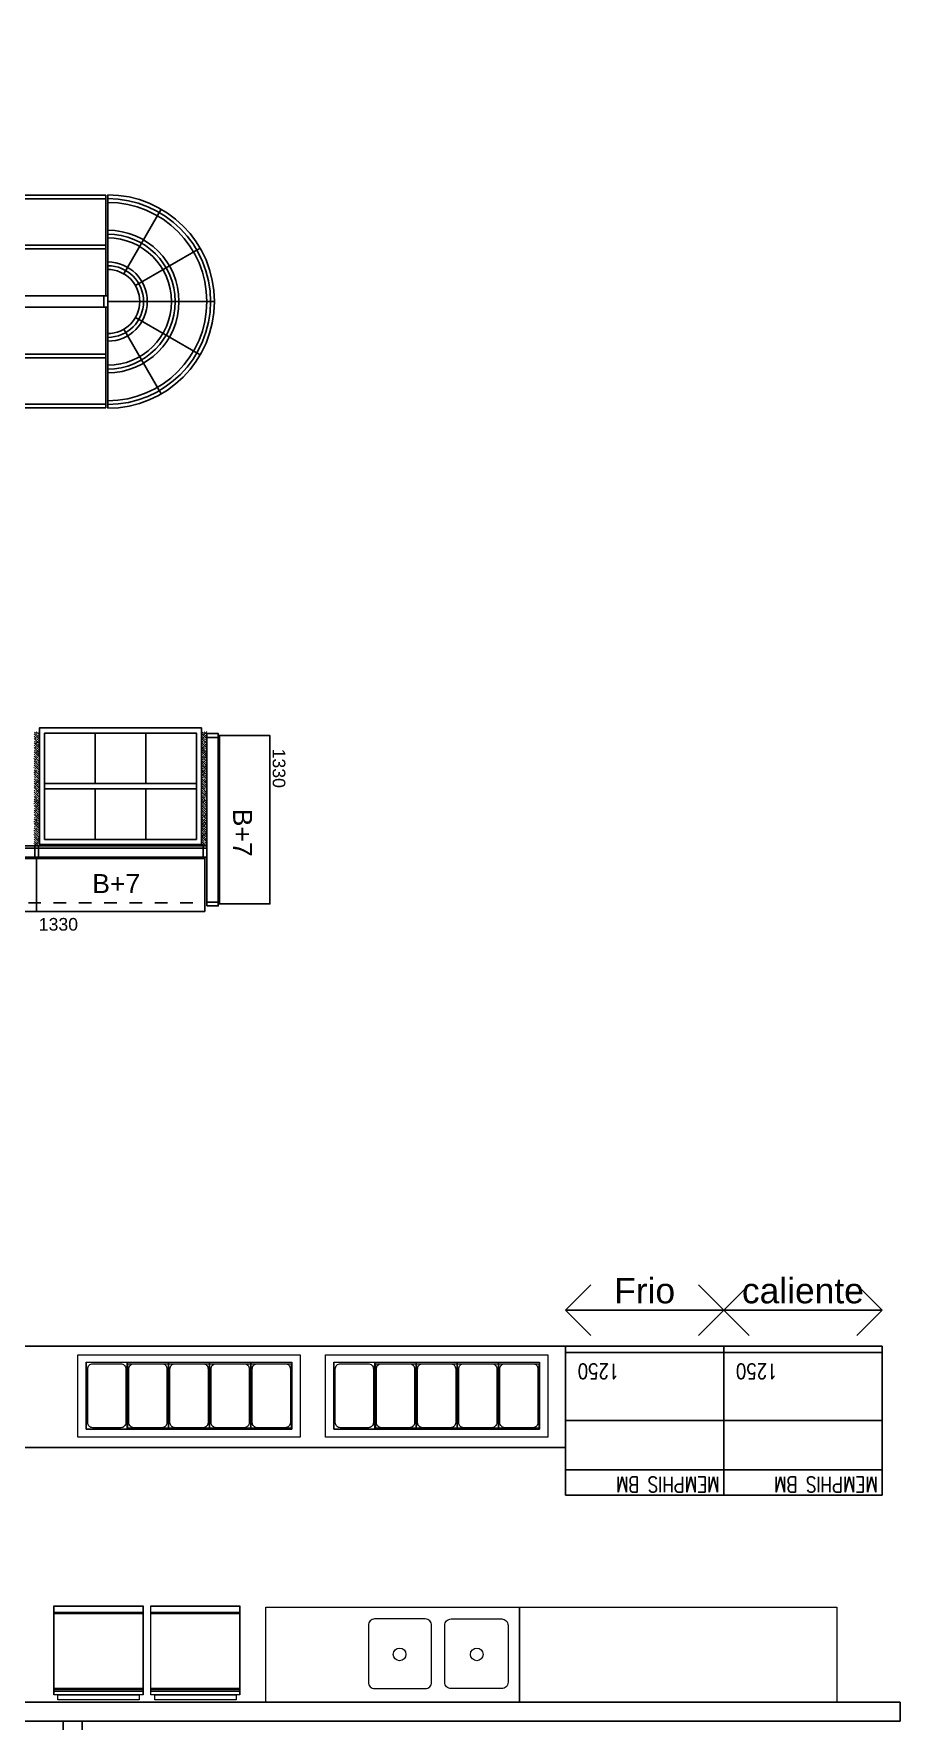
# Model space of a CAD drawing. Extents: x 306 to 2240, y 18 to 779.
# Drawn here: x 680.09 to 686.94, y 347.29 to 360.61 of the extents above; entities that cross this region are included whole.
import ezdxf
from ezdxf.enums import TextEntityAlignment as Align

# ---------------------------------------------------------------- set-up
doc = ezdxf.new("R2010")
doc.units = 0
doc.header["$MEASUREMENT"] = 0
doc.header["$PDMODE"] = 3
doc.linetypes.add('HIDDEN', pattern=[9.525, 6.35, -3.175])
doc.linetypes.add('HIDDEN2', pattern=[0.1875, 0.125, -0.0625])
for name, color, linetype in [('0 Arneg Cabinet', 1, 'Continuous'), ('0mur', 2, 'Continuous'), ('Alimentacion Electricsa Equipos TCSA', 3, 'HIDDEN'), ('COTAS', 2, 'Continuous'), ('EQUIPAMIENTO', 1, 'Continuous'), ('EQUIPAMIENTO SUPER', 1, 'Continuous'), ('EQUIPAMIENTOS', 1, 'Continuous'), ('EQUIPAMIENTOS APOYO', 1, 'Continuous'), ('LA FORTEZZA', 1, 'Continuous'), ('MAMPOSTERIA', 6, 'Continuous'), ('Piso', 1, 'Continuous')]:
    doc.layers.add(name, color=color, linetype=linetype)
doc.styles.add('arial', font='arial.ttf')
doc.styles.add('ROMAND', font='romans.shx')
doc.dimstyles.new('Cota 200', dxfattribs={"dimtxt": 0.4, "dimasz": 0.4, "dimexe": 1.25, "dimexo": 0.625, "dimgap": 0.05, "dimtad": 1, "dimzin": 1, "dimtxsty": 'arial', "dimblk": 'OPEN90', "dimcen": 0, "dimse1": 1, "dimse2": 1, "dimclrd": 1, "dimclrt": 2, "dimadec": 0, "dimazin": 0, "dimtfac": 1, "dimtix": 1, "dimtmove": 0, "dimatfit": 3, "dimldrblk": 'OPEN90', "dimfxl": 1, "dimarcsym": 0})
doc.dimstyles.new('COTA-1-100', dxfattribs={"dimtxt": 0.4, "dimasz": 0.4, "dimexe": 0.01, "dimexo": 0.05, "dimgap": 0.02, "dimtad": 1, "dimzin": 1, "dimtxsty": 'arial', "dimblk": 'OPEN90', "dimcen": 0.1, "dimdle": 1, "dimclrd": 1, "dimclre": 1, "dimclrt": 2, "dimadec": 0, "dimazin": 0, "dimtfac": 1, "dimtix": 1, "dimtmove": 1, "dimatfit": 2, "dimfxl": 0.05, "dimfxlon": 1, "dimtolj": 1, "dimtzin": 1, "dimarcsym": 0})

# ---------------------------------------------------------------- blocks, each defined once
blk = doc.blocks.new('_Open90')
at = {"color": 0, "linetype": 'ByBlock', "lineweight": -2}
for p, q in [((-0.5, 0.5), (0, 0)), ((0, 0), (-1, 0)), ((0, 0), (-0.5, -0.5))]:
    blk.add_line(p, q, dxfattribs=at)
blk = doc.blocks.new('*D115')
at = {"layer": 'COTAS', "color": 1, "lineweight": -2, "transparency": 16777216}
for p, q in [((687.569, 360.612), (687.509, 360.612)), ((687.519, 353.512), (687.519, 360.212)), ((687.569, 353.112), (687.509, 353.112))]:
    blk.add_line(p, q, dxfattribs=at)
at = {"layer": 'Defpoints', "color": 0, "transparency": 16777216}
for p in [(687.519, 360.612), (688.224, 360.612), (688.224, 353.112)]:
    blk.add_point(p, dxfattribs=at)
at = {"layer": 'COTAS', "color": 1, "lineweight": -2, "transparency": 16777216, "xscale": 0.4, "yscale": 0.4, "zscale": 0.4}
for p, rotation in [((687.519, 360.612), 90), ((687.519, 353.112), 270)]:
    blk.add_blockref('_Open90', p, dxfattribs=dict(at, rotation=rotation))
at = {"layer": 'COTAS', "color": 2, "lineweight": 0, "transparency": 16777216, "insert": (687.292, 356.862), "char_height": 0.4, "attachment_point": 5, "rotation": 90, "style": 'arial'}
blk.add_mtext('\\A1;Carnes Autoservicio', dxfattribs=at)
blk = doc.blocks.new('*U86')
at = {"linetype": 'ByBlock'}
for p, q in [((0.07, 1.345), (0, 1.345)), ((0.07, -0.015), (0.07, 1.345)), ((0, 1.315), (0.07, 1.315)), ((0.07, 1.33), (0.5, 1.33)), ((0.08, 0), (0.08, 1.33)), ((0.08, 1.33), (0.08, 0)), ((0.5, 0), (0.5, 1.33)), ((0.07, 0.015), (0, 0.015)), ((0.07, 0), (0.5, 0)), ((0, -0.015), (0.07, -0.015))]:
    blk.add_line(p, q, dxfattribs=at)
blk.add_line((0, 1.345), (0, -0.015))
blk = doc.blocks.new('MODULO VERDULERIA')
at = {"layer": 'EQUIPAMIENTO SUPER'}
for p, q in [((-0.84, -1.265), (-0.84, -0.015)), ((-0.045, -0.015), (-0.84, -0.015)), ((-0.81, -1.265), (-0.81, -0.015)), ((-0.045, -0.015), (-0.445, -0.015)), ((-0.445, -0.015), (-0.445, -1.265)), ((-0.415, -0.015), (-0.415, -1.265)), ((-0.045, -1.25), (-0.045, -0.03)), ((0.84, -0.015), (0.045, -0.015)), ((0.045, -0.015), (0.445, -0.015)), ((0.045, -1.25), (0.045, -0.03)), ((0.415, -0.015), (0.415, -1.265)), ((0.445, -0.015), (0.445, -1.265)), ((0.81, -1.265), (0.81, -0.015)), ((0.84, -1.265), (0.84, -0.015)), ((-0.045, -1.265), (-0.84, -1.265)), ((0.84, -1.265), (0.045, -1.265))]:
    blk.add_line(p, q, dxfattribs=at)
for points in [[(-0.045, -0.03), (0.045, -0.03), (0.045, 0), (-0.045, 0)], [(-0.045, -1.28), (0.045, -1.28), (0.045, -1.25), (-0.045, -1.25)]]:
    blk.add_lwpolyline(points, close=True, dxfattribs=at)
blk = doc.blocks.new('CABECERA VERDULERIA')
for p, q in [((2814.611, 1989.847), (2816.297, 1989.847)), ((2815.235, 1989.72), (2814.724, 1989.425)), ((2815.454, 1989.847), (2815.454, 1989.004)), ((2815.673, 1989.72), (2816.184, 1989.425)), ((2815.327, 1989.628), (2815.032, 1989.117)), ((2815.58, 1989.628), (2815.875, 1989.117))]:
    blk.add_line(p, q)
for radius in [0.843, 0.813, 0.783, 0.563, 0.563, 0.533, 0.503, 0.313, 0.283, 0.253]:
    blk.add_arc((2815.454, 1989.847), radius, 180, 0)
blk = doc.blocks.new('*U94')
at = {"linetype": 'ByBlock'}
for p, q in [((0.07, 1.345), (-0.02, 1.345)), ((0.07, -0.015), (0.07, 1.345)), ((-0.02, 1.315), (0.07, 1.315)), ((0.07, 1.33), (0.5, 1.33)), ((0.08, 0), (0.08, 1.33)), ((0.08, 1.33), (0.08, 0)), ((0.5, 0), (0.5, 1.33)), ((0.07, 0.015), (-0.02, 0.015)), ((0.07, 0), (0.5, 0)), ((-0.02, -0.015), (0.07, -0.015))]:
    blk.add_line(p, q, dxfattribs=at)
blk.add_line((-0.02, 1.345), (-0.02, -0.015))
blk = doc.blocks.new('GRANELERO')
at = {"color": 0}
for points in [[(-0.4, 0.05), (-0.4, -1.23), (0.52, -1.23), (0.52, 0.05)], [(-0.36, 0.01), (-0.36, -1.19), (0.48, -1.19), (0.48, 0.01)], [(-0.36, -0.39), (0.04, -0.39), (0.04, 0.01), (-0.36, 0.01)], [(0.04, 0.01), (0.04, -1.19), (0.08, -1.19), (0.08, 0.01)], [(0.08, -0.39), (0.48, -0.39), (0.48, 0.01), (0.08, 0.01)], [(-0.36, -1.19), (0.04, -1.19), (0.04, -0.79), (-0.36, -0.79)], [(0.08, -1.19), (0.48, -1.19), (0.48, -0.79), (0.08, -0.79)]]:
    blk.add_lwpolyline(points, close=True, dxfattribs=at)
blk = doc.blocks.new('*U93')
at = {"color": 0}
for points in [[(-0.49, 0.015), (-0.4, 0.015), (-0.4, -1.345), (-0.49, -1.345)], [(-0.49, 0.015), (-0.4, 0.015), (-0.4, -0.015), (-0.49, -0.015)], [(-0.4, -1.33), (0.009, -1.33), (0.009, 0), (-0.4, 0)], [(-0.4, -1.33), (-0.391, -1.33), (-0.391, 0), (-0.4, 0)], [(-0.49, -1.315), (-0.4, -1.315), (-0.4, -1.345), (-0.49, -1.345)]]:
    blk.add_lwpolyline(points, close=True, dxfattribs=at)
blk = doc.blocks.new('VV19')
at = {"color": 253, "lineweight": 0}
for p, q in [((-0.694, 0.027), (-0.694, -0.673)), ((-0.682, 0.027), (-0.682, -0.673)), ((-0.094, 0.027), (-0.094, -0.673)), ((-0.082, 0.027), (-0.082, -0.673)), ((-0.069, 0.027), (-0.069, -0.673))]:
    blk.add_line(p, q, dxfattribs=at)
for points in [[(-0.747, 0.03), (-0.042, 0.03), (-0.042, -0.675), (-0.747, -0.675)], [(-0.744, 0.027), (-0.044, 0.027), (-0.044, -0.673), (-0.744, -0.673)], [(-0.042, -0.001), (-0.003, -0.001), (-0.003, -0.644), (-0.042, -0.644)]]:
    blk.add_lwpolyline(points, close=True, dxfattribs=at)
for points in [[(-0.682, 0.027), (-0.694, 0.027), (-0.682, -0.673), (-0.694, -0.673)], [(-0.069, 0.027), (-0.082, 0.027), (-0.069, -0.673), (-0.082, -0.673)]]:
    blk.add_solid(points, dxfattribs=at)
blk = doc.blocks.new('MemphisBM')
at = {"layer": '0 Arneg Cabinet'}
for p, q in [((4159.805, 1443.631), (4161.055, 1443.631)), ((4159.805, 1443.631), (4159.805, 1442.453)), ((4161.055, 1443.631), (4161.055, 1442.453)), ((4159.805, 1443.431), (4161.055, 1443.431)), ((4159.805, 1443.042), (4161.055, 1443.042)), ((4161.055, 1442.503), (4159.805, 1442.503)), ((4161.055, 1442.453), (4159.805, 1442.453))]:
    blk.add_line(p, q, dxfattribs=at)
at = {"layer": '0 Arneg Cabinet', "style": 'ROMAND', "width": 0.8}
for s, p in [('MEMPHIS BM', (4159.838, 1443.606)), ('1250', (4160.63, 1442.712))]:
    blk.add_text(s, height=0.12, dxfattribs=at).set_placement(p, align=Align.TOP_LEFT)
blk = doc.blocks.new('*D485')
at = {"color": 1, "linetype": 'Continuous', "lineweight": -2, "transparency": 16777216}
blk.add_line((684.695, 350.533), (685.145, 350.533), dxfattribs=at)
at = {"layer": 'Defpoints', "color": 0, "transparency": 16777216}
for p in [(685.545, 350.533), (684.295, 350.248), (685.545, 350.248)]:
    blk.add_point(p, dxfattribs=at)
at = {"color": 1, "lineweight": -2, "transparency": 16777216, "xscale": 0.4, "yscale": 0.4, "zscale": 0.4, "rotation": 180}
blk.add_blockref('_Open90', (684.295, 350.533), dxfattribs=at)
at = {"color": 1, "lineweight": -2, "transparency": 16777216, "xscale": 0.4, "yscale": 0.4, "zscale": 0.4}
blk.add_blockref('_Open90', (685.545, 350.533), dxfattribs=at)
at = {"color": 2, "transparency": 16777216, "insert": (684.92, 350.685), "char_height": 0.2, "attachment_point": 5, "style": 'arial'}
blk.add_mtext('Frio', dxfattribs=at)
blk = doc.blocks.new('*D486')
at = {"color": 1, "linetype": 'Continuous', "lineweight": -2, "transparency": 16777216}
blk.add_line((685.945, 350.533), (686.395, 350.533), dxfattribs=at)
at = {"layer": 'Defpoints', "color": 0, "transparency": 16777216}
for p in [(686.795, 350.533), (685.545, 349.659), (686.795, 349.659)]:
    blk.add_point(p, dxfattribs=at)
at = {"color": 1, "lineweight": -2, "transparency": 16777216, "xscale": 0.4, "yscale": 0.4, "zscale": 0.4, "rotation": 180}
blk.add_blockref('_Open90', (685.545, 350.533), dxfattribs=at)
at = {"color": 1, "lineweight": -2, "transparency": 16777216, "xscale": 0.4, "yscale": 0.4, "zscale": 0.4}
blk.add_blockref('_Open90', (686.795, 350.533), dxfattribs=at)
at = {"color": 2, "transparency": 16777216, "insert": (686.17, 350.685), "char_height": 0.2, "attachment_point": 5, "style": 'arial'}
blk.add_mtext('caliente', dxfattribs=at)

msp = doc.modelspace()

# ---------------------------------------------------------------- hatches: boundary and pattern name
at = {"layer": 'LA FORTEZZA'}
h = msp.add_hatch(dxfattribs=at)
h.set_pattern_fill('JIS_STN_2.5', color=256, scale=0.01, angle=-90)
h.set_pattern_definition([(315, (153.231283, 383.22498), (0.0176776695, 0.0176776695), []), (315, (153.231283, 383.20733), (0.0176776695, 0.0176776695), [0.012, -0.005])])
h.paths.add_polyline_path([(680.136, 354.2), (680.136, 355.1), (680.096, 355.1), (680.096, 354.2)])
h = msp.add_hatch(dxfattribs=at)
h.set_pattern_fill('JIS_STN_2.5', color=256, scale=0.01, angle=-90)
h.set_pattern_definition([(315, (154.556283, 383.22498), (0.0176776695, 0.0176776695), []), (315, (154.556283, 383.20733), (0.0176776695, 0.0176776695), [0.012, -0.005])])
h.paths.add_polyline_path([(681.461, 354.2), (681.461, 355.1), (681.421, 355.1), (681.421, 354.2)])

# ---------------------------------------------------------------- linework, layer by layer
at = {"layer": '0mur', "color": 253, "lineweight": 0}
msp.add_line((684.295, 349.113), (684.295, 349.448), dxfattribs=at)
msp.add_line((684.295, 349.113), (684.295, 349.448), dxfattribs=at)
at = {"layer": 'Alimentacion Electricsa Equipos TCSA', "color": 1, "lineweight": 0}
for points in [[(680.838, 350.11), (682.128, 350.11), (682.128, 349.6), (680.838, 349.6)], [(680.838, 350.11), (682.128, 350.11), (682.128, 349.6), (680.838, 349.6)], [(682.795, 350.11), (684.085, 350.11), (684.085, 349.6), (682.795, 349.6)], [(682.795, 350.11), (684.085, 350.11), (684.085, 349.6), (682.795, 349.6)]]:
    msp.add_lwpolyline(points, close=True, dxfattribs=at)
at = {"layer": 'EQUIPAMIENTO', "color": 3, "lineweight": 0}
for p, q in [((680.508, 350.122), (680.508, 349.592)), ((680.508, 350.122), (680.508, 349.592)), ((680.508, 350.122), (680.508, 349.592)), ((680.508, 350.122), (680.508, 349.592)), ((680.508, 350.122), (680.508, 349.592)), ((680.508, 350.122), (680.508, 349.592)), ((682.464, 350.122), (682.464, 349.592)), ((682.464, 350.122), (682.464, 349.592)), ((682.464, 350.122), (682.464, 349.592)), ((682.464, 350.122), (682.464, 349.592)), ((682.464, 350.122), (682.464, 349.592)), ((682.464, 350.122), (682.464, 349.592)), ((680.508, 349.592), (680.833, 349.592)), ((680.508, 349.592), (680.833, 349.592)), ((680.833, 349.592), (681.158, 349.592)), ((680.833, 349.592), (681.158, 349.592)), ((681.158, 349.592), (681.483, 349.592)), ((681.158, 349.592), (681.483, 349.592)), ((681.483, 349.592), (681.808, 349.592)), ((681.483, 349.592), (681.808, 349.592)), ((681.808, 349.592), (682.133, 349.592)), ((681.808, 349.592), (682.133, 349.592)), ((682.464, 349.592), (682.789, 349.592)), ((682.464, 349.592), (682.789, 349.592)), ((682.789, 349.592), (683.114, 349.592)), ((682.789, 349.592), (683.114, 349.592)), ((683.114, 349.592), (683.439, 349.592)), ((683.114, 349.592), (683.439, 349.592)), ((683.439, 349.592), (683.764, 349.592)), ((683.439, 349.592), (683.764, 349.592)), ((683.764, 349.592), (684.089, 349.592)), ((683.764, 349.592), (684.089, 349.592))]:
    msp.add_line(p, q, dxfattribs=at)
at = {"layer": 'EQUIPAMIENTO', "color": 1, "lineweight": 0}
for p, q in [((680.833, 350.122), (680.833, 349.592)), ((680.833, 350.122), (680.833, 349.592)), ((680.833, 350.122), (680.833, 349.592)), ((680.833, 350.122), (680.833, 349.592)), ((681.158, 350.122), (681.158, 349.592)), ((681.158, 350.122), (681.158, 349.592)), ((681.483, 350.122), (681.483, 349.592)), ((681.483, 350.122), (681.483, 349.592)), ((681.808, 350.122), (681.808, 349.592)), ((681.808, 350.122), (681.808, 349.592)), ((682.789, 350.122), (682.789, 349.592)), ((682.789, 350.122), (682.789, 349.592)), ((682.789, 350.122), (682.789, 349.592)), ((682.789, 350.122), (682.789, 349.592)), ((683.114, 350.122), (683.114, 349.592)), ((683.114, 350.122), (683.114, 349.592)), ((683.439, 350.122), (683.439, 349.592)), ((683.439, 350.122), (683.439, 349.592)), ((683.764, 350.122), (683.764, 349.592)), ((683.764, 350.122), (683.764, 349.592))]:
    msp.add_line(p, q, dxfattribs=at)
at = {"layer": 'EQUIPAMIENTO', "color": 2, "lineweight": 0}
for p, q in [((682.128, 350.11), (682.128, 349.6)), ((682.128, 350.11), (682.128, 349.6)), ((684.085, 350.11), (684.085, 349.6)), ((684.085, 350.11), (684.085, 349.6))]:
    msp.add_line(p, q, dxfattribs=at)
for points in [[(680.442, 350.18), (682.198, 350.18), (682.198, 349.53), (680.442, 349.53)], [(680.442, 350.18), (682.198, 350.18), (682.198, 349.53), (680.442, 349.53)], [(682.398, 350.18), (684.155, 350.18), (684.155, 349.53), (682.398, 349.53)], [(682.398, 350.18), (684.155, 350.18), (684.155, 349.53), (682.398, 349.53)]]:
    msp.add_lwpolyline(points, close=True, dxfattribs=at)
at = {"layer": 'EQUIPAMIENTO', "color": 1, "lineweight": 0}
for points in [[(680.508, 350.122), (680.833, 350.122), (680.833, 349.592), (680.508, 349.592)], [(680.508, 350.122), (680.833, 350.122), (680.833, 349.592), (680.508, 349.592)], [(680.833, 350.122), (681.158, 350.122), (681.158, 349.592), (680.833, 349.592)], [(680.833, 350.122), (681.158, 350.122), (681.158, 349.592), (680.833, 349.592)], [(681.158, 350.122), (681.483, 350.122), (681.483, 349.592), (681.158, 349.592)], [(681.158, 350.122), (681.483, 350.122), (681.483, 349.592), (681.158, 349.592)], [(681.483, 350.122), (681.808, 350.122), (681.808, 349.592), (681.483, 349.592)], [(681.483, 350.122), (681.808, 350.122), (681.808, 349.592), (681.483, 349.592)], [(681.808, 350.122), (682.133, 350.122), (682.133, 349.592), (681.808, 349.592)], [(681.808, 350.122), (682.133, 350.122), (682.133, 349.592), (681.808, 349.592)], [(682.464, 350.122), (682.789, 350.122), (682.789, 349.592), (682.464, 349.592)], [(682.464, 350.122), (682.789, 350.122), (682.789, 349.592), (682.464, 349.592)], [(682.789, 350.122), (683.114, 350.122), (683.114, 349.592), (682.789, 349.592)], [(682.789, 350.122), (683.114, 350.122), (683.114, 349.592), (682.789, 349.592)], [(683.114, 350.122), (683.439, 350.122), (683.439, 349.592), (683.114, 349.592)], [(683.114, 350.122), (683.439, 350.122), (683.439, 349.592), (683.114, 349.592)], [(683.439, 350.122), (683.764, 350.122), (683.764, 349.592), (683.439, 349.592)], [(683.439, 350.122), (683.764, 350.122), (683.764, 349.592), (683.439, 349.592)], [(683.764, 350.122), (684.089, 350.122), (684.089, 349.592), (683.764, 349.592)], [(683.764, 350.122), (684.089, 350.122), (684.089, 349.592), (683.764, 349.592)]]:
    msp.add_lwpolyline(points, close=True, dxfattribs=at)
for points in [[(680.56, 350.11), (680.781, 350.11, -0.414214), (680.821, 350.07), (680.821, 349.644, -0.414214), (680.781, 349.604), (680.56, 349.604, -0.414214), (680.52, 349.644), (680.52, 350.07, -0.414214)], [(680.56, 350.11), (680.781, 350.11, -0.414214), (680.821, 350.07), (680.821, 349.644, -0.414214), (680.781, 349.604), (680.56, 349.604, -0.414214), (680.52, 349.644), (680.52, 350.07, -0.414214)], [(680.885, 350.11), (681.106, 350.11, -0.414214), (681.146, 350.07), (681.146, 349.644, -0.414214), (681.106, 349.604), (680.885, 349.604, -0.414214), (680.845, 349.644), (680.845, 350.07, -0.414214)], [(680.885, 350.11), (681.106, 350.11, -0.414214), (681.146, 350.07), (681.146, 349.644, -0.414214), (681.106, 349.604), (680.885, 349.604, -0.414214), (680.845, 349.644), (680.845, 350.07, -0.414214)], [(681.21, 350.11), (681.431, 350.11, -0.414214), (681.471, 350.07), (681.471, 349.644, -0.414214), (681.431, 349.604), (681.21, 349.604, -0.414214), (681.17, 349.644), (681.17, 350.07, -0.414214)], [(681.21, 350.11), (681.431, 350.11, -0.414214), (681.471, 350.07), (681.471, 349.644, -0.414214), (681.431, 349.604), (681.21, 349.604, -0.414214), (681.17, 349.644), (681.17, 350.07, -0.414214)], [(681.535, 350.11), (681.756, 350.11, -0.414214), (681.796, 350.07), (681.796, 349.644, -0.414214), (681.756, 349.604), (681.535, 349.604, -0.414214), (681.495, 349.644), (681.495, 350.07, -0.414214)], [(681.535, 350.11), (681.756, 350.11, -0.414214), (681.796, 350.07), (681.796, 349.644, -0.414214), (681.756, 349.604), (681.535, 349.604, -0.414214), (681.495, 349.644), (681.495, 350.07, -0.414214)], [(681.86, 350.11), (682.081, 350.11, -0.414214), (682.121, 350.07), (682.121, 349.644, -0.414214), (682.081, 349.604), (681.86, 349.604, -0.414214), (681.82, 349.644), (681.82, 350.07, -0.414214)], [(681.86, 350.11), (682.081, 350.11, -0.414214), (682.121, 350.07), (682.121, 349.644, -0.414214), (682.081, 349.604), (681.86, 349.604, -0.414214), (681.82, 349.644), (681.82, 350.07, -0.414214)], [(682.516, 350.11), (682.737, 350.11, -0.414214), (682.777, 350.07), (682.777, 349.644, -0.414214), (682.737, 349.604), (682.516, 349.604, -0.414214), (682.476, 349.644), (682.476, 350.07, -0.414214)], [(682.516, 350.11), (682.737, 350.11, -0.414214), (682.777, 350.07), (682.777, 349.644, -0.414214), (682.737, 349.604), (682.516, 349.604, -0.414214), (682.476, 349.644), (682.476, 350.07, -0.414214)], [(682.841, 350.11), (683.062, 350.11, -0.414214), (683.102, 350.07), (683.102, 349.644, -0.414214), (683.062, 349.604), (682.841, 349.604, -0.414214), (682.801, 349.644), (682.801, 350.07, -0.414214)], [(682.841, 350.11), (683.062, 350.11, -0.414214), (683.102, 350.07), (683.102, 349.644, -0.414214), (683.062, 349.604), (682.841, 349.604, -0.414214), (682.801, 349.644), (682.801, 350.07, -0.414214)], [(683.166, 350.11), (683.387, 350.11, -0.414214), (683.427, 350.07), (683.427, 349.644, -0.414214), (683.387, 349.604), (683.166, 349.604, -0.414214), (683.126, 349.644), (683.126, 350.07, -0.414214)], [(683.166, 350.11), (683.387, 350.11, -0.414214), (683.427, 350.07), (683.427, 349.644, -0.414214), (683.387, 349.604), (683.166, 349.604, -0.414214), (683.126, 349.644), (683.126, 350.07, -0.414214)], [(683.491, 350.11), (683.712, 350.11, -0.414214), (683.752, 350.07), (683.752, 349.644, -0.414214), (683.712, 349.604), (683.491, 349.604, -0.414214), (683.451, 349.644), (683.451, 350.07, -0.414214)], [(683.491, 350.11), (683.712, 350.11, -0.414214), (683.752, 350.07), (683.752, 349.644, -0.414214), (683.712, 349.604), (683.491, 349.604, -0.414214), (683.451, 349.644), (683.451, 350.07, -0.414214)], [(683.816, 350.11), (684.037, 350.11, -0.414214), (684.077, 350.07), (684.077, 349.644, -0.414214), (684.037, 349.604), (683.816, 349.604, -0.414214), (683.776, 349.644), (683.776, 350.07, -0.414214)], [(683.816, 350.11), (684.037, 350.11, -0.414214), (684.077, 350.07), (684.077, 349.644, -0.414214), (684.037, 349.604), (683.816, 349.604, -0.414214), (683.776, 349.644), (683.776, 350.07, -0.414214)]]:
    msp.add_lwpolyline(points, format="xyb", close=True, dxfattribs=at)
at = {"layer": 'EQUIPAMIENTO SUPER', "color": 8, "lineweight": 0, "elevation": 0}
msp.add_lwpolyline([(681.926, 347.437), (681.926, 348.187), (683.932, 348.187), (683.932, 347.437)], close=True, dxfattribs=at)
msp.add_lwpolyline([(681.926, 347.437), (681.926, 348.187), (683.932, 348.187), (683.932, 347.437)], close=True, dxfattribs=at)
msp.add_lwpolyline([(681.926, 347.437), (681.926, 348.187), (683.932, 348.187), (683.932, 347.437)], close=True, dxfattribs=at)
for points in [[(682.787, 347.544), (683.187, 347.544, 0.414214), (683.237, 347.594), (683.237, 348.044, 0.414214), (683.187, 348.094), (682.787, 348.094, 0.414214), (682.737, 348.044), (682.737, 347.594, 0.414214)], [(682.787, 347.544), (683.187, 347.544, 0.414214), (683.237, 347.594), (683.237, 348.044, 0.414214), (683.187, 348.094), (682.787, 348.094, 0.414214), (682.737, 348.044), (682.737, 347.594, 0.414214)], [(682.787, 347.544), (683.187, 347.544, 0.414214), (683.237, 347.594), (683.237, 348.044, 0.414214), (683.187, 348.094), (682.787, 348.094, 0.414214), (682.737, 348.044), (682.737, 347.594, 0.414214)], [(683.791, 347.544), (683.391, 347.544, -0.414214), (683.341, 347.594), (683.341, 348.044, -0.414214), (683.391, 348.094), (683.791, 348.094, -0.414214), (683.841, 348.044), (683.841, 347.594, -0.414214)], [(683.791, 347.544), (683.391, 347.544, -0.414214), (683.341, 347.594), (683.341, 348.044, -0.414214), (683.391, 348.094), (683.791, 348.094, -0.414214), (683.841, 348.044), (683.841, 347.594, -0.414214)], [(683.791, 347.544), (683.391, 347.544, -0.414214), (683.341, 347.594), (683.341, 348.044, -0.414214), (683.391, 348.094), (683.791, 348.094, -0.414214), (683.841, 348.044), (683.841, 347.594, -0.414214)]]:
    msp.add_lwpolyline(points, format="xyb", close=True, dxfattribs=at)
at = {"layer": 'EQUIPAMIENTO SUPER', "color": 8, "lineweight": 0}
for centre in [(682.984, 347.814, 0), (682.984, 347.814, 0), (682.984, 347.814, 0), (682.984, 347.814, 0), (683.594, 347.814, 0), (683.594, 347.814, 0), (683.594, 347.814, 0), (683.594, 347.814, 0)]:
    msp.add_circle(centre, 0.05, dxfattribs=at)
at = {"layer": 'EQUIPAMIENTOS APOYO', "color": 8, "lineweight": 0, "elevation": 0}
msp.add_lwpolyline([(683.932, 347.437), (683.932, 348.187), (686.438, 348.187), (686.438, 347.437)], close=True, dxfattribs=at)
msp.add_lwpolyline([(683.932, 347.437), (683.932, 348.187), (686.438, 348.187), (686.438, 347.437)], close=True, dxfattribs=at)
msp.add_lwpolyline([(683.932, 347.437), (683.932, 348.187), (686.438, 348.187), (686.438, 347.437)], close=True, dxfattribs=at)
at = {"layer": 'LA FORTEZZA', "const_width": 0.001, "elevation": 0}
for points in [[(680.136, 354.2), (680.136, 355.1), (680.096, 355.1), (680.096, 354.2), (680.136, 354.2)], [(681.461, 354.2), (681.461, 355.1), (681.421, 355.1), (681.421, 354.2), (681.461, 354.2)]]:
    msp.add_lwpolyline(points, dxfattribs=at)
at = {"layer": 'LA FORTEZZA', "linetype": 'HIDDEN2', "ltscale": 0.1, "elevation": 0}
msp.add_lwpolyline([(672.451, 353.75), (672.451, 353.75), (681.446, 353.75)], dxfattribs=at)
at = {"layer": 'MAMPOSTERIA'}
for p, q in [((686.939, 347.437, 0), (677.525, 347.437, 0)), ((686.939, 347.287, 0), (686.939, 347.437, 0)), ((686.939, 347.287, 0), (686.939, 347.437, 0)), ((677.375, 347.287, 0), (686.939, 347.287, 0))]:
    msp.add_line(p, q, dxfattribs=at)
at = {"layer": 'MAMPOSTERIA', "elevation": 0}
msp.add_lwpolyline([(680.327, 347.025), (680.477, 347.025), (680.477, 347.287), (680.327, 347.287)], close=True, dxfattribs=at)
at = {"layer": 'Piso'}
for p, q in [((684.295, 350.248), (677.514, 350.248)), ((684.295, 349.448), (684.295, 350.248)), ((684.295, 349.448), (677.525, 349.448, 0))]:
    msp.add_line(p, q, dxfattribs=at)

# ---------------------------------------------------------------- block references
at = {"layer": '0 Arneg Cabinet', "rotation": 180}
for p in [(4845.35, 1792.702), (4846.6, 1792.702)]:
    msp.add_blockref('MemphisBM', p, dxfattribs=at)
at = {"layer": 'EQUIPAMIENTOS', "color": 253, "lineweight": 0, "rotation": 270}
for p in [(680.928, 347.452, 0), (681.693, 347.452, 0)]:
    msp.add_blockref('VV19', p, dxfattribs=at)
at = {"layer": 'LA FORTEZZA'}
for name, p, rotation in [('MODULO VERDULERIA', (680.678, 358.497, 0), 270), ('CABECERA VERDULERIA', (2670.525, -2456.957, 0), 90), ('GRANELERO', (681.369, 354.73, 0), 270), ('*U94', (678.786, 354.18, 0), 270), ('*U94', (680.116, 354.18, 0), 270), ('*U86', (678.786, 354.18, 0), 270), ('*U86', (680.116, 354.18, 0), 270)]:
    msp.add_blockref(name, p, dxfattribs=dict(at, rotation=rotation))
at = {"layer": 'LA FORTEZZA', "xscale": -1, "rotation": 180}
msp.add_blockref('*U93', (681.951, 353.74, 0), dxfattribs=at)

# ---------------------------------------------------------------- texts
at = {"layer": 'LA FORTEZZA', "attachment_point": 7, "rotation": 270, "style": 'arial'}
for s, insert, char_height in [('1330', (681.98, 354.967, 0), 0.1), ('1330', (681.98, 354.967, 0), 0.1), ('B+7', (681.669, 354.492, 0), 0.15)]:
    msp.add_mtext(s, dxfattribs=dict(at, insert=insert, char_height=char_height))
at = {"layer": 'LA FORTEZZA', "style": 'arial'}
for s, insert, char_height, attachment_point in [('B+7 ', (680.556, 353.976, 0), 0.15, 1), ('1330', (680.133, 353.528, 0), 0.1, 7)]:
    msp.add_mtext(s, dxfattribs=dict(at, insert=insert, char_height=char_height, attachment_point=attachment_point))

# ---------------------------------------------------------------- dimensions: what is measured, and where the dimension line sits
for base, p1, p2, text, picture, middle in [((685.545, 350.533), (684.295, 350.248), (685.545, 350.248), 'Frio', '*D485', (684.92, 350.685)), ((686.795, 350.533), (685.545, 349.659), (686.795, 349.659), 'caliente', '*D486', (686.17, 350.685))]:
    dim = msp.add_linear_dim(base=base, p1=p1, p2=p2, text=text, dimstyle='Cota 200', override={"dimtxt": 0.2, "dimfxl": 0.05, "dimfxlon": 1})
    dim.commit()
    dim.dimension.update_dxf_attribs({"geometry": picture, "text_midpoint": middle})
at = {"layer": 'COTAS', "lineweight": 0}
dim = msp.add_linear_dim(base=(687.519, 360.612, 0), p1=(688.224, 353.112, 0), p2=(688.224, 360.612, 0), angle=270, text='Carnes Autoservicio', dimstyle='COTA-1-100', override={"dimarcsym": 1}, dxfattribs=at)
dim.commit()
dim.dimension.update_dxf_attribs({"geometry": '*D115', "text_midpoint": (687.292, 356.862, 0)})

doc.saveas('drawing.dxf')
